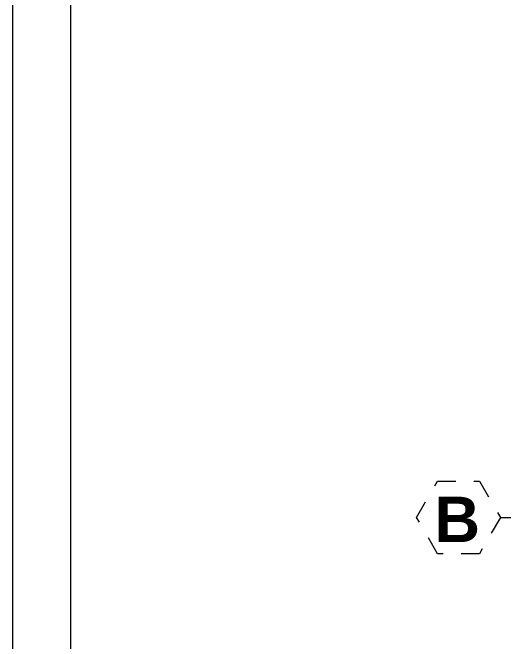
# Model space of a CAD drawing. Header units: millimetres. Extents: x -59 to 123, y 54 to 155.
# Drawn here: x -58.938 to -56.238, y 135.931 to 139.392 of the extents above; entities that cross this region are included whole.
import ezdxf

# ---------------------------------------------------------------- set-up
doc = ezdxf.new("R2010")
doc.units = ezdxf.units.MM
doc.linetypes.add('ACAD_ISO02W100', pattern=[15, 12, -3])
doc.layers.get('Defpoints').update_dxf_attribs({"lineweight": 0})
doc.layers.add('DET-CORTE', color=86, linetype='Continuous', lineweight=50)
doc.layers.add('EJES', color=6, linetype='ACAD_ISO02W100', lineweight=5)
doc.styles.add('STILUS', font='arial.ttf')

msp = doc.modelspace()

# ---------------------------------------------------------------- linework, layer by layer
at = {"layer": 'Defpoints', "lineweight": 5, "ltscale": 0.5}
msp.add_lwpolyline([(-58.93831469680842, 124.8260066867625), (-14.6883146968084, 124.8260066867625), (-14.6883146968084, 154.608641417301), (-58.93831469680842, 154.608641417301)], close=True, dxfattribs=at)
at = {"layer": 'DET-CORTE', "lineweight": 5, "ltscale": 0.5}
msp.add_lwpolyline([(-58.6203506249534, 125.1439707586186), (-15.00627876866425, 125.1439707586186), (-15.00627876866425, 154.2906773454444), (-58.6203506249534, 154.2906773454444)], close=True, dxfattribs=at)
at = {"layer": 'EJES', "lineweight": 5, "ltscale": 0.003}
msp.add_line((-56.25505929632115, 136.6134192348758), (-54.75415257428797, 136.6134192348364), dxfattribs=at)
msp.add_lwpolyline([(-56.60082751222193, 136.4137898623543), (-56.71608358419182, 136.6134192348864), (-56.60082751222193, 136.8130486074173), (-56.37031536828401, 136.8130486074173), (-56.25505929631503, 136.6134192348864), (-56.37031536828401, 136.4137898623543)], close=True, dxfattribs=at)

# ---------------------------------------------------------------- texts
at = {"layer": 'EJES', "lineweight": 5, "insert": (-56.49263647667384, 136.7274873303175), "char_height": 0.25, "width": 0.0153837598295783, "attachment_point": 2, "style": 'STILUS'}
msp.add_mtext('{\\fArial|b1|i0|c0|p34;B}', dxfattribs=at)

doc.saveas('drawing.dxf')
